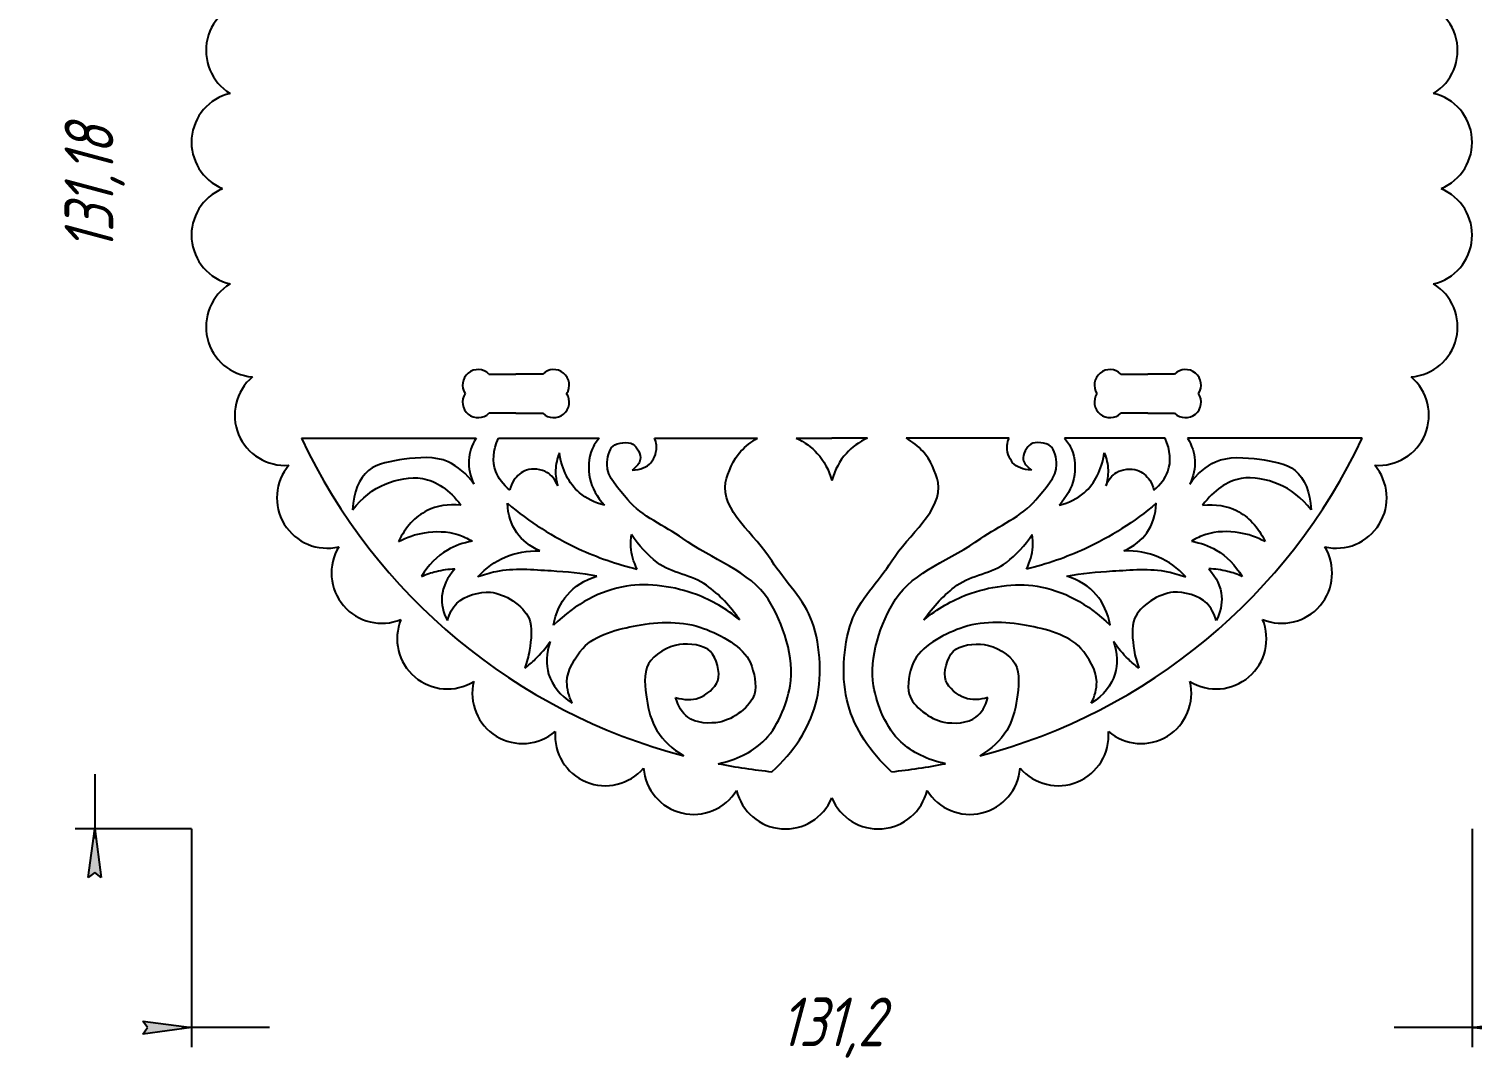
# Model space of a CAD drawing. Header units: millimetres. Extents: x -487 to -69, y -139 to 221.
# Drawn here: x -309.9 to -162, y -139 to -34.7 of the extents above; entities that cross this region are included whole.
import ezdxf

# ---------------------------------------------------------------- set-up
doc = ezdxf.new("R2010")
doc.units = ezdxf.units.MM
doc.linetypes.add('K5LT32768', pattern=[0])
doc.linetypes.add('K5LT_THIN', pattern=[0])
doc.styles.add('KDIMTEXTSTYLE', font='GOST_AU.SHX', dxfattribs={"width": 0.96, "oblique": 15, "height": 5})
doc.dimstyles.new('KDIMSTYLE (1.00)', dxfattribs={"dimtxt": 5, "dimasz": 1, "dimexe": 2, "dimexo": 0, "dimgap": 1, "dimtad": 1, "dimtxsty": 'KDIMTEXTSTYLE', "dimsah": 1, "dimcen": 0, "dimdle": 1, "dimadec": 0, "dimazin": 0, "dimtfac": 0.667, "dimtmove": 0, "dimatfit": 3, "dimfxl": 1, "dimtvp": 1, "dimtolj": 1, "dimtzin": 0, "dimarcsym": 0})

# ---------------------------------------------------------------- blocks, each defined once
blk = doc.blocks.new('KDIMARROW_01')
blk.add_hatch(color=0).paths.add_polyline_path([(0, 0), (-5, 0.66), (-4.5, 0), (-5, -0.66)])
at = {"color": 0, "linetype": 'K5LT_THIN'}
for p, q in [((-4.5, 0), (-5, 0.66)), ((-5, 0.66), (0, 0)), ((0, 0), (-5, -0.66)), ((-5, -0.66), (-4.5, 0)), ((0, 0), (-1, 0))]:
    blk.add_line(p, q, dxfattribs=at)

msp = doc.modelspace()

# ---------------------------------------------------------------- linework, layer by layer
at = {"color": 30, "linetype": 'K5LT32768', "true_color": 0xff8000}
for p, q in [((-262.771, -70.051), (-260.016, -70.051)), ((-257.261, -70.051), (-260.016, -70.051)), ((-198.034, -70.051), (-195.279, -70.051)), ((-192.524, -70.051), (-195.279, -70.051)), ((-260.016, -74.051), (-262.771, -74.051)), ((-260.016, -74.051), (-257.261, -74.051)), ((-195.279, -74.051), (-198.034, -74.051)), ((-195.279, -74.051), (-192.524, -74.051)), ((-281.992, -76.612), (-264.088, -76.612)), ((-261.801, -76.612), (-251.473, -76.612)), ((-245.806, -76.612), (-235.252, -76.612)), ((-231.303, -76.612), (-227.647, -76.612)), ((-223.992, -76.612), (-227.647, -76.612)), ((-209.489, -76.612), (-220.043, -76.612)), ((-193.493, -76.612), (-203.822, -76.612)), ((-173.303, -76.612), (-191.207, -76.612))]:
    msp.add_line(p, q, dxfattribs=at)
for centre, radius, start, end in [((-286.611, -36.895), 5.149, 94.49178, 238.50822), ((-168.683, -36.895), 5.149, 301.49178, 85.50822), ((-288.1, -46.293), 5.149, 103.49178, 247.50822), ((-167.195, -46.293), 5.149, 292.49178, 76.50822), ((-288.1, -55.809), 5.149, 112.49178, 256.50822), ((-167.195, -55.809), 5.149, 283.49178, 67.50822), ((-286.611, -65.207), 5.149, 121.49178, 265.50822), ((-168.683, -65.207), 5.149, 274.49178, 58.50822), ((-283.671, -74.257), 5.149, 130.49178, 274.50822), ((-263.893, -71.174), 1.588, 45, 213.5549), ((-256.139, -71.174), 1.588, 326.4451, 135), ((-199.156, -71.174), 1.588, 45, 213.5549), ((-191.401, -71.174), 1.588, 326.4451, 135), ((-171.624, -74.257), 5.149, 265.49178, 49.50822), ((-263.893, -72.929), 1.588, 146.4451, 315), ((-256.139, -72.929), 1.588, 225, 33.5549), ((-199.156, -72.929), 1.588, 146.4451, 315), ((-191.401, -72.929), 1.588, 225, 33.5549), ((-227.647, -51.051), 60.056, 205.19006, 255.38961), ((-227.647, -51.051), 60.056, 284.61039, 334.80994), ((-279.351, -82.735), 5.149, 139.49178, 283.50822), ((-175.944, -82.735), 5.149, 256.49178, 40.50822), ((-273.758, -90.433), 5.149, 148.49178, 292.50822), ((-181.537, -90.433), 5.149, 247.49178, 31.50822), ((-267.03, -97.162), 5.149, 157.49178, 301.50822), ((-188.265, -97.162), 5.149, 238.49178, 22.50822), ((-259.331, -102.755), 5.149, 166.49178, 310.50822), ((-195.963, -102.755), 5.149, 229.49178, 13.50822), ((-250.853, -107.075), 5.149, 175.49178, 319.50822), ((-204.442, -107.075), 5.149, 220.49178, 4.50822), ((-241.803, -110.015), 5.149, 184.49178, 328.50822), ((-227.647, -51.051), 60.056, 258.82304, 264.14132), ((-227.647, -51.051), 60.056, 275.85868, 281.17696), ((-213.491, -110.015), 5.149, 211.49178, 355.50822), ((-232.405, -111.504), 5.149, 193.49178, 337.50822), ((-222.89, -111.504), 5.149, 202.49178, 346.50822)]:
    msp.add_arc(centre, radius, start, end, dxfattribs=at)
for points, knots in [([(-264.088, -76.612), (-264.543, -77.355), (-264.795, -78.11), (-264.842, -78.875), (-264.892, -79.678), (-264.716, -80.494), (-264.316, -81.321)], [0, 0, 0, 0, 1, 1, 1, 2, 2, 2, 2]), ([(-260.626, -81.943), (-261.336, -81.367), (-261.819, -80.726), (-262.076, -80.018), (-262.44, -79.015), (-262.348, -77.88), (-261.801, -76.612)], [0, 0, 0, 0, 1, 1, 1, 2, 2, 2, 2]), ([(-251.473, -76.612), (-251.787, -76.967), (-252.034, -77.348), (-252.214, -77.755), (-252.598, -78.629), (-252.631, -79.808), (-252.433, -80.746), (-252.226, -81.725), (-251.723, -82.639), (-250.924, -83.489)], [0, 0, 0, 0, 1, 1, 1, 2, 2, 2, 3, 3, 3, 3]), ([(-248.118, -79.887), (-247.24, -79.85), (-246.592, -79.597), (-246.175, -79.129), (-245.796, -78.705), (-245.55, -77.904), (-245.606, -77.328), (-245.629, -77.085), (-245.696, -76.846), (-245.806, -76.612)], [0, 0, 0, 0, 1, 1, 1, 2, 2, 2, 3, 3, 3, 3]), ([(-233.778, -110.793), (-231.503, -108.712), (-230.014, -106.415), (-229.313, -103.903), (-228.589, -101.311), (-228.773, -98.012), (-229.654, -95.438), (-230.434, -93.16), (-232.464, -91.301), (-233.796, -89.187), (-235.449, -86.562), (-239.077, -83.926), (-238.529, -81.171), (-238.318, -80.114), (-237.737, -78.826), (-236.959, -77.962), (-236.484, -77.436), (-235.915, -76.986), (-235.252, -76.612)], [0, 0, 0, 0, 1, 1, 1, 2, 2, 2, 3, 3, 3, 4, 4, 4, 5, 5, 5, 6, 6, 6, 6]), ([(-231.303, -76.612), (-230.443, -77.015), (-229.72, -77.539), (-229.136, -78.183), (-228.449, -78.94), (-227.953, -79.864), (-227.647, -80.954)], [0, 0, 0, 0, 1, 1, 1, 2, 2, 2, 2]), ([(-223.992, -76.612), (-224.852, -77.015), (-225.575, -77.539), (-226.159, -78.183), (-226.846, -78.94), (-227.342, -79.864), (-227.647, -80.954)], [0, 0, 0, 0, 1, 1, 1, 2, 2, 2, 2]), ([(-221.517, -110.793), (-223.792, -108.712), (-225.28, -106.415), (-225.982, -103.903), (-226.706, -101.311), (-226.521, -98.012), (-225.641, -95.438), (-224.861, -93.16), (-222.831, -91.301), (-221.499, -89.187), (-219.846, -86.562), (-216.218, -83.926), (-216.766, -81.171), (-216.976, -80.114), (-217.558, -78.826), (-218.336, -77.962), (-218.81, -77.436), (-219.379, -76.986), (-220.043, -76.612)], [0, 0, 0, 0, 1, 1, 1, 2, 2, 2, 3, 3, 3, 4, 4, 4, 5, 5, 5, 6, 6, 6, 6]), ([(-207.176, -79.887), (-208.054, -79.85), (-208.702, -79.597), (-209.12, -79.129), (-209.498, -78.705), (-209.745, -77.904), (-209.689, -77.328), (-209.666, -77.085), (-209.599, -76.846), (-209.489, -76.612)], [0, 0, 0, 0, 1, 1, 1, 2, 2, 2, 3, 3, 3, 3]), ([(-203.822, -76.612), (-203.507, -76.967), (-203.26, -77.348), (-203.081, -77.755), (-202.696, -78.629), (-202.663, -79.808), (-202.862, -80.746), (-203.069, -81.725), (-203.572, -82.639), (-204.37, -83.489)], [0, 0, 0, 0, 1, 1, 1, 2, 2, 2, 3, 3, 3, 3]), ([(-194.669, -81.943), (-193.959, -81.367), (-193.476, -80.726), (-193.219, -80.018), (-192.855, -79.015), (-192.946, -77.88), (-193.493, -76.612)], [0, 0, 0, 0, 1, 1, 1, 2, 2, 2, 2]), ([(-191.207, -76.612), (-190.751, -77.355), (-190.5, -78.11), (-190.453, -78.875), (-190.403, -79.678), (-190.579, -80.494), (-190.979, -81.321)], [0, 0, 0, 0, 1, 1, 1, 2, 2, 2, 2]), ([(-255.561, -78.112), (-255.798, -78.704), (-255.926, -79.299), (-255.945, -79.895), (-255.962, -80.434), (-255.889, -80.974), (-255.727, -81.516)], [0, 0, 0, 0, 1, 1, 1, 2, 2, 2, 2]), ([(-250.924, -83.489), (-251.949, -83.225), (-252.809, -82.795), (-253.503, -82.2), (-254.605, -81.254), (-255.291, -79.892), (-255.561, -78.112)], [0, 0, 0, 0, 1, 1, 1, 2, 2, 2, 2]), ([(-239.289, -109.968), (-237.419, -109.567), (-235.895, -108.82), (-234.717, -107.728), (-233.241, -106.36), (-232.253, -103.967), (-231.919, -101.994), (-231.438, -99.163), (-232.621, -95.53), (-234.171, -93.12), (-235.987, -90.297), (-239.994, -88.974), (-242.909, -86.907), (-244.787, -85.577), (-247.106, -84.655), (-248.545, -82.921), (-249.418, -81.87), (-250.741, -80.605), (-250.678, -79.319), (-250.648, -78.706), (-250.493, -77.773), (-250.062, -77.422), (-249.62, -77.062), (-248.497, -76.93), (-248.024, -77.233), (-247.622, -77.49), (-247.178, -78.312), (-247.265, -78.797), (-247.334, -79.184), (-247.619, -79.547), (-248.118, -79.887)], [0, 0, 0, 0, 1, 1, 1, 2, 2, 2, 3, 3, 3, 4, 4, 4, 5, 5, 5, 6, 6, 6, 7, 7, 7, 8, 8, 8, 9, 9, 9, 10, 10, 10, 10]), ([(-216.006, -109.968), (-217.876, -109.567), (-219.4, -108.82), (-220.577, -107.728), (-222.054, -106.36), (-223.041, -103.967), (-223.376, -101.994), (-223.857, -99.163), (-222.674, -95.53), (-221.123, -93.12), (-219.308, -90.297), (-215.301, -88.974), (-212.386, -86.907), (-210.508, -85.577), (-208.189, -84.655), (-206.75, -82.921), (-205.877, -81.87), (-204.554, -80.605), (-204.617, -79.319), (-204.646, -78.706), (-204.802, -77.773), (-205.233, -77.422), (-205.675, -77.062), (-206.798, -76.93), (-207.271, -77.233), (-207.673, -77.49), (-208.117, -78.312), (-208.03, -78.797), (-207.961, -79.184), (-207.676, -79.547), (-207.176, -79.887)], [0, 0, 0, 0, 1, 1, 1, 2, 2, 2, 3, 3, 3, 4, 4, 4, 5, 5, 5, 6, 6, 6, 7, 7, 7, 8, 8, 8, 9, 9, 9, 10, 10, 10, 10]), ([(-204.37, -83.489), (-203.346, -83.225), (-202.486, -82.795), (-201.792, -82.2), (-200.69, -81.254), (-200.004, -79.892), (-199.734, -78.112)], [0, 0, 0, 0, 1, 1, 1, 2, 2, 2, 2]), ([(-199.734, -78.112), (-199.497, -78.704), (-199.369, -79.299), (-199.35, -79.895), (-199.333, -80.434), (-199.406, -80.974), (-199.568, -81.516)], [0, 0, 0, 0, 1, 1, 1, 2, 2, 2, 2]), ([(-264.316, -81.321), (-265.077, -80.255), (-265.961, -79.493), (-266.968, -79.035), (-268.265, -78.446), (-270.007, -78.578), (-271.472, -78.784), (-272.71, -78.958), (-274.237, -79.175), (-275.107, -79.927), (-276.1, -80.785), (-276.649, -82.126), (-276.753, -83.951)], [0, 0, 0, 0, 1, 1, 1, 2, 2, 2, 3, 3, 3, 4, 4, 4, 4]), ([(-255.727, -81.516), (-255.983, -80.864), (-256.351, -80.397), (-256.829, -80.117), (-257.382, -79.794), (-258.316, -79.677), (-258.932, -79.892), (-259.412, -80.06), (-259.922, -80.481), (-260.216, -80.924), (-260.412, -81.22), (-260.549, -81.559), (-260.626, -81.943)], [0, 0, 0, 0, 1, 1, 1, 2, 2, 2, 3, 3, 3, 4, 4, 4, 4]), ([(-199.568, -81.516), (-199.311, -80.864), (-198.944, -80.397), (-198.466, -80.117), (-197.913, -79.794), (-196.978, -79.677), (-196.362, -79.892), (-195.883, -80.06), (-195.373, -80.481), (-195.079, -80.924), (-194.883, -81.22), (-194.746, -81.559), (-194.669, -81.943)], [0, 0, 0, 0, 1, 1, 1, 2, 2, 2, 3, 3, 3, 4, 4, 4, 4]), ([(-190.979, -81.321), (-190.218, -80.255), (-189.334, -79.493), (-188.327, -79.035), (-187.029, -78.446), (-185.288, -78.578), (-183.823, -78.784), (-182.585, -78.958), (-181.058, -79.175), (-180.188, -79.927), (-179.195, -80.785), (-178.646, -82.126), (-178.542, -83.951)], [0, 0, 0, 0, 1, 1, 1, 2, 2, 2, 3, 3, 3, 4, 4, 4, 4]), ([(-276.753, -83.951), (-275.784, -82.724), (-274.663, -81.848), (-273.392, -81.321), (-272.249, -80.848), (-270.769, -80.534), (-269.597, -80.75), (-268.132, -81.02), (-266.814, -81.927), (-265.642, -83.471)], [0, 0, 0, 0, 1, 1, 1, 2, 2, 2, 3, 3, 3, 3]), ([(-178.542, -83.951), (-179.511, -82.724), (-180.632, -81.848), (-181.902, -81.321), (-183.046, -80.848), (-184.526, -80.534), (-185.698, -80.75), (-187.163, -81.02), (-188.481, -81.927), (-189.653, -83.471)], [0, 0, 0, 0, 1, 1, 1, 2, 2, 2, 3, 3, 3, 3]), ([(-265.642, -83.471), (-266.964, -83.359), (-268.122, -83.549), (-269.117, -84.042), (-270.338, -84.647), (-271.313, -85.706), (-272.044, -87.22)], [0, 0, 0, 0, 1, 1, 1, 2, 2, 2, 2]), ([(-257.569, -88.167), (-258.59, -87.708), (-259.377, -87.086), (-259.928, -86.302), (-260.509, -85.476), (-260.829, -84.47), (-260.889, -83.284)], [0, 0, 0, 0, 1, 1, 1, 2, 2, 2, 2]), ([(-260.889, -83.284), (-258.626, -85.189), (-256.193, -86.744), (-253.591, -87.948), (-251.68, -88.832), (-249.677, -89.527), (-247.583, -90.033)], [0, 0, 0, 0, 1, 1, 1, 2, 2, 2, 2]), ([(-194.406, -83.284), (-196.669, -85.189), (-199.101, -86.744), (-201.704, -87.948), (-203.615, -88.832), (-205.618, -89.527), (-207.712, -90.033)], [0, 0, 0, 0, 1, 1, 1, 2, 2, 2, 2]), ([(-197.726, -88.167), (-196.704, -87.708), (-195.918, -87.086), (-195.367, -86.302), (-194.786, -85.476), (-194.466, -84.47), (-194.406, -83.284)], [0, 0, 0, 0, 1, 1, 1, 2, 2, 2, 2]), ([(-189.653, -83.471), (-188.331, -83.359), (-187.173, -83.549), (-186.178, -84.042), (-184.957, -84.647), (-183.981, -85.706), (-183.251, -87.22)], [0, 0, 0, 0, 1, 1, 1, 2, 2, 2, 2]), ([(-272.044, -87.22), (-271.182, -86.756), (-270.298, -86.451), (-269.392, -86.305), (-268.282, -86.127), (-267.033, -86.138), (-265.962, -86.488), (-265.458, -86.653), (-264.971, -86.882), (-264.499, -87.174)], [0, 0, 0, 0, 1, 1, 1, 2, 2, 2, 3, 3, 3, 3]), ([(-264.499, -87.174), (-265.435, -87.339), (-266.281, -87.644), (-267.037, -88.089), (-268.097, -88.712), (-268.981, -89.612), (-269.689, -90.786)], [0, 0, 0, 0, 1, 1, 1, 2, 2, 2, 2]), ([(-247.583, -90.033), (-247.971, -89.293), (-248.19, -88.534), (-248.241, -87.756), (-248.269, -87.334), (-248.247, -86.907), (-248.177, -86.475)], [0, 0, 0, 0, 1, 1, 1, 2, 2, 2, 2]), ([(-237.076, -95.245), (-238.041, -93.826), (-239.173, -92.641), (-240.473, -91.69), (-241.944, -90.613), (-244.097, -90.482), (-245.53, -89.359), (-246.537, -88.569), (-247.419, -87.608), (-248.177, -86.475)], [0, 0, 0, 0, 1, 1, 1, 2, 2, 2, 3, 3, 3, 3]), ([(-218.219, -95.245), (-217.254, -93.826), (-216.121, -92.641), (-214.822, -91.69), (-213.35, -90.613), (-211.198, -90.482), (-209.765, -89.359), (-208.758, -88.569), (-207.876, -87.608), (-207.118, -86.475)], [0, 0, 0, 0, 1, 1, 1, 2, 2, 2, 3, 3, 3, 3]), ([(-207.712, -90.033), (-207.324, -89.293), (-207.105, -88.534), (-207.054, -87.756), (-207.026, -87.334), (-207.047, -86.907), (-207.118, -86.475)], [0, 0, 0, 0, 1, 1, 1, 2, 2, 2, 2]), ([(-183.251, -87.22), (-184.113, -86.756), (-184.997, -86.451), (-185.903, -86.305), (-187.013, -86.127), (-188.262, -86.138), (-189.333, -86.488), (-189.836, -86.653), (-190.324, -86.882), (-190.796, -87.174)], [0, 0, 0, 0, 1, 1, 1, 2, 2, 2, 3, 3, 3, 3]), ([(-190.796, -87.174), (-189.86, -87.339), (-189.014, -87.644), (-188.258, -88.089), (-187.198, -88.712), (-186.314, -89.612), (-185.606, -90.786)], [0, 0, 0, 0, 1, 1, 1, 2, 2, 2, 2]), ([(-263.906, -90.828), (-263.072, -89.919), (-262.14, -89.242), (-261.108, -88.798), (-260.035, -88.336), (-258.856, -88.126), (-257.569, -88.167)], [0, 0, 0, 0, 1, 1, 1, 2, 2, 2, 2]), ([(-191.389, -90.828), (-192.222, -89.919), (-193.155, -89.242), (-194.187, -88.798), (-195.26, -88.336), (-196.439, -88.126), (-197.726, -88.167)], [0, 0, 0, 0, 1, 1, 1, 2, 2, 2, 2]), ([(-269.689, -90.786), (-269.197, -90.563), (-268.694, -90.388), (-268.18, -90.261), (-267.556, -90.106), (-266.916, -90.022), (-266.259, -90.009)], [0, 0, 0, 0, 1, 1, 1, 2, 2, 2, 2]), ([(-266.259, -90.009), (-267.067, -90.905), (-267.509, -91.843), (-267.585, -92.821), (-267.649, -93.624), (-267.466, -94.455), (-267.037, -95.313)], [0, 0, 0, 0, 1, 1, 1, 2, 2, 2, 2]), ([(-251.725, -90.746), (-253.276, -90.483), (-254.83, -90.309), (-256.389, -90.225), (-258.276, -90.122), (-260.229, -89.914), (-262.068, -90.307), (-262.687, -90.439), (-263.3, -90.613), (-263.906, -90.828)], [0, 0, 0, 0, 1, 1, 1, 2, 2, 2, 3, 3, 3, 3]), ([(-203.569, -90.746), (-202.019, -90.483), (-200.464, -90.309), (-198.906, -90.225), (-197.019, -90.122), (-195.066, -89.914), (-193.227, -90.307), (-192.608, -90.439), (-191.995, -90.613), (-191.389, -90.828)], [0, 0, 0, 0, 1, 1, 1, 2, 2, 2, 3, 3, 3, 3]), ([(-185.606, -90.786), (-186.098, -90.563), (-186.601, -90.388), (-187.115, -90.261), (-187.738, -90.106), (-188.379, -90.022), (-189.035, -90.009)], [0, 0, 0, 0, 1, 1, 1, 2, 2, 2, 2]), ([(-189.035, -90.009), (-188.228, -90.905), (-187.786, -91.843), (-187.709, -92.821), (-187.646, -93.624), (-187.829, -94.455), (-188.258, -95.313)], [0, 0, 0, 0, 1, 1, 1, 2, 2, 2, 2]), ([(-256.17, -95.766), (-255.931, -94.527), (-255.455, -93.493), (-254.743, -92.666), (-253.997, -91.799), (-252.991, -91.159), (-251.725, -90.746)], [0, 0, 0, 0, 1, 1, 1, 2, 2, 2, 2]), ([(-237.076, -95.245), (-238.464, -94.099), (-239.945, -93.23), (-241.52, -92.639), (-243.724, -91.812), (-246.415, -91.423), (-248.68, -91.788), (-251.345, -92.218), (-253.841, -93.544), (-256.17, -95.766)], [0, 0, 0, 0, 1, 1, 1, 2, 2, 2, 3, 3, 3, 3]), ([(-218.219, -95.245), (-216.831, -94.099), (-215.35, -93.23), (-213.775, -92.639), (-211.571, -91.812), (-208.88, -91.423), (-206.615, -91.788), (-203.95, -92.218), (-201.454, -93.544), (-199.125, -95.766)], [0, 0, 0, 0, 1, 1, 1, 2, 2, 2, 3, 3, 3, 3]), ([(-199.125, -95.766), (-199.364, -94.527), (-199.84, -93.493), (-200.552, -92.666), (-201.298, -91.799), (-202.304, -91.159), (-203.569, -90.746)], [0, 0, 0, 0, 1, 1, 1, 2, 2, 2, 2]), ([(-267.037, -95.313), (-266.824, -94.58), (-266.496, -93.986), (-266.054, -93.53), (-265.27, -92.722), (-263.704, -92.332), (-262.624, -92.41), (-261.195, -92.512), (-259.218, -93.777), (-258.669, -95.084), (-258.293, -95.979), (-258.454, -97.286), (-258.624, -98.354), (-258.722, -98.971), (-258.882, -99.581), (-259.104, -100.183)], [0, 0, 0, 0, 1, 1, 1, 2, 2, 2, 3, 3, 3, 4, 4, 4, 5, 5, 5, 5]), ([(-188.258, -95.313), (-188.471, -94.58), (-188.799, -93.986), (-189.241, -93.53), (-190.025, -92.722), (-191.591, -92.332), (-192.67, -92.41), (-194.1, -92.512), (-196.076, -93.777), (-196.626, -95.084), (-197.002, -95.979), (-196.841, -97.286), (-196.671, -98.354), (-196.573, -98.971), (-196.413, -99.581), (-196.191, -100.183)], [0, 0, 0, 0, 1, 1, 1, 2, 2, 2, 3, 3, 3, 4, 4, 4, 5, 5, 5, 5]), ([(-254.234, -103.772), (-254.605, -103.027), (-254.788, -102.299), (-254.784, -101.59), (-254.777, -100.396), (-253.946, -99.054), (-253.166, -98.161), (-251.921, -96.737), (-249.527, -96.176), (-247.597, -95.802), (-245.423, -95.38), (-242.826, -95.338), (-240.793, -96.104), (-239.012, -96.774), (-236.719, -97.949), (-235.992, -99.643), (-235.597, -100.561), (-235.311, -101.946), (-235.58, -102.852), (-235.958, -104.126), (-237.756, -105.433), (-239.119, -105.706), (-240.118, -105.905), (-241.618, -105.834), (-242.411, -105.212), (-242.978, -104.768), (-243.389, -104.091), (-243.646, -103.182)], [0, 0, 0, 0, 1, 1, 1, 2, 2, 2, 3, 3, 3, 4, 4, 4, 5, 5, 5, 6, 6, 6, 7, 7, 7, 8, 8, 8, 9, 9, 9, 9]), ([(-201.061, -103.772), (-200.69, -103.027), (-200.506, -102.299), (-200.511, -101.59), (-200.517, -100.396), (-201.349, -99.054), (-202.129, -98.161), (-203.373, -96.737), (-205.768, -96.176), (-207.698, -95.802), (-209.872, -95.38), (-212.469, -95.338), (-214.502, -96.104), (-216.283, -96.774), (-218.576, -97.949), (-219.303, -99.643), (-219.697, -100.561), (-219.984, -101.946), (-219.715, -102.852), (-219.337, -104.126), (-217.539, -105.433), (-216.176, -105.706), (-215.177, -105.905), (-213.677, -105.834), (-212.883, -105.212), (-212.317, -104.768), (-211.906, -104.091), (-211.649, -103.182)], [0, 0, 0, 0, 1, 1, 1, 2, 2, 2, 3, 3, 3, 4, 4, 4, 5, 5, 5, 6, 6, 6, 7, 7, 7, 8, 8, 8, 9, 9, 9, 9]), ([(-259.104, -100.183), (-258.725, -99.899), (-258.366, -99.594), (-258.029, -99.268), (-257.459, -98.718), (-256.948, -98.108), (-256.497, -97.439)], [0, 0, 0, 0, 1, 1, 1, 2, 2, 2, 2]), ([(-256.497, -97.439), (-256.907, -98.677), (-256.96, -99.797), (-256.657, -100.8), (-256.312, -101.943), (-255.505, -102.934), (-254.234, -103.772)], [0, 0, 0, 0, 1, 1, 1, 2, 2, 2, 2]), ([(-198.797, -97.439), (-198.388, -98.677), (-198.335, -99.797), (-198.637, -100.8), (-198.983, -101.943), (-199.79, -102.934), (-201.061, -103.772)], [0, 0, 0, 0, 1, 1, 1, 2, 2, 2, 2]), ([(-196.191, -100.183), (-196.57, -99.899), (-196.928, -99.594), (-197.266, -99.268), (-197.836, -98.718), (-198.347, -98.108), (-198.797, -97.439)], [0, 0, 0, 0, 1, 1, 1, 2, 2, 2, 2]), ([(-243.646, -103.182), (-242.764, -103.458), (-241.977, -103.476), (-241.287, -103.236), (-240.519, -102.97), (-239.596, -102.187), (-239.339, -101.481), (-239.035, -100.644), (-239.46, -99.089), (-240.08, -98.463), (-240.73, -97.806), (-242.266, -97.608), (-243.262, -97.75), (-244.41, -97.913), (-245.895, -98.787), (-246.444, -99.752), (-246.974, -100.683), (-246.778, -102.197), (-246.609, -103.374), (-246.453, -104.461), (-246.132, -105.634), (-245.566, -106.556), (-244.924, -107.604), (-244.001, -108.474), (-242.796, -109.165)], [0, 0, 0, 0, 1, 1, 1, 2, 2, 2, 3, 3, 3, 4, 4, 4, 5, 5, 5, 6, 6, 6, 7, 7, 7, 8, 8, 8, 8]), ([(-211.649, -103.182), (-212.531, -103.458), (-213.318, -103.476), (-214.008, -103.236), (-214.776, -102.97), (-215.699, -102.187), (-215.956, -101.481), (-216.26, -100.644), (-215.835, -99.089), (-215.215, -98.463), (-214.565, -97.806), (-213.028, -97.608), (-212.033, -97.75), (-210.885, -97.913), (-209.4, -98.787), (-208.851, -99.752), (-208.321, -100.683), (-208.517, -102.197), (-208.686, -103.374), (-208.842, -104.461), (-209.163, -105.634), (-209.728, -106.556), (-210.371, -107.604), (-211.294, -108.474), (-212.499, -109.165)], [0, 0, 0, 0, 1, 1, 1, 2, 2, 2, 3, 3, 3, 4, 4, 4, 5, 5, 5, 6, 6, 6, 7, 7, 7, 8, 8, 8, 8])]:
    msp.add_open_spline(points, degree=3, knots=knots, dxfattribs=at)

# ---------------------------------------------------------------- dimensions: what is measured, and where the dimension line sits
at = {"color": 7}
msp.add_linear_dim(base=(-303.163, -116.629), p1=(-293.249, 14.55), p2=(-293.249, -116.629), angle=90, location=(-303.163, -51.039), dimstyle='KDIMSTYLE (1.00)', override={"dimexo": 0, "dimpost": '\\H5.0;\\W0.965;\\Q15;<>', "dimblk1": 'KDIMARROW_01', "dimblk2": 'KDIMARROW_01', "dimse1": 0, "dimse2": 0, "dimclrt": 7, "dimtolj": 1}, dxfattribs=at).render()
msp.add_linear_dim(base=(-293.249, -137.012), p1=(-162.047, -116.629), p2=(-293.249, -116.629), location=(-227.648, -137.012), dimstyle='KDIMSTYLE (1.00)', override={"dimexo": 0, "dimpost": '\\H5.0;\\W0.965;\\Q15;<>', "dimblk1": 'KDIMARROW_01', "dimblk2": 'KDIMARROW_01', "dimse1": 0, "dimse2": 0, "dimclrt": 7, "dimtolj": 1}, dxfattribs=at).render()

doc.saveas('drawing.dxf')
